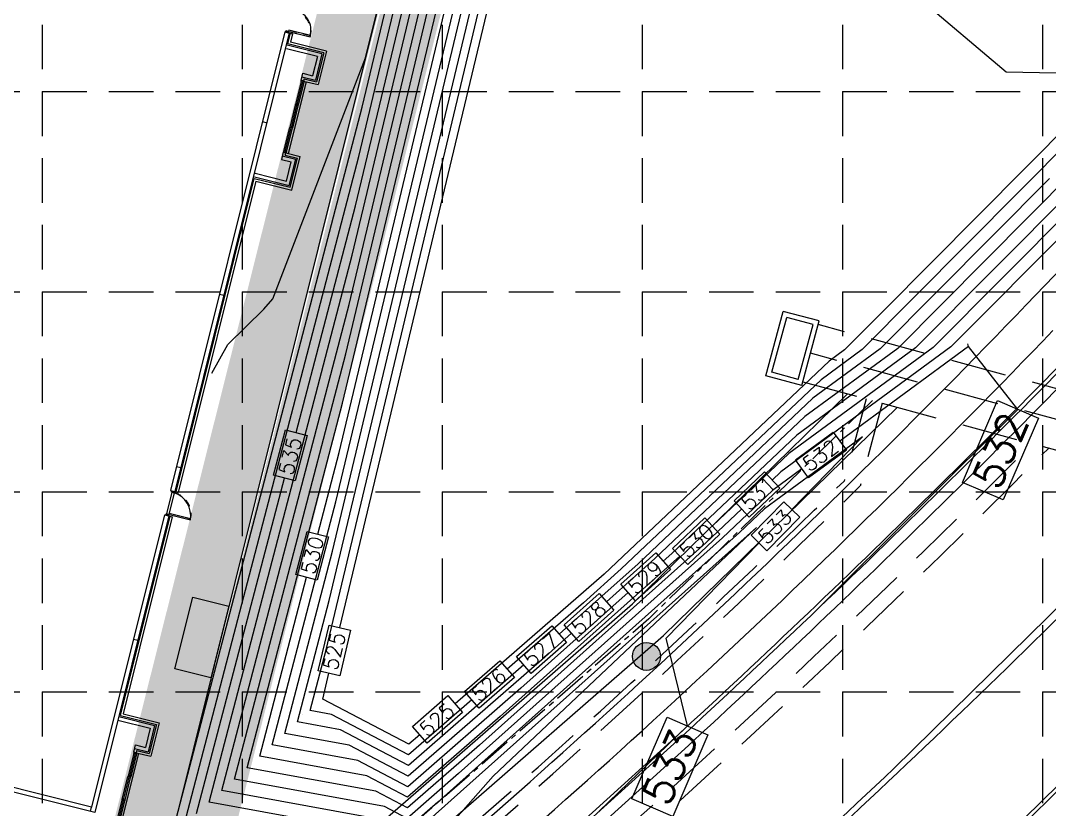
# Model space of a CAD drawing. Header units: feet. Extents: x 2597001 to 2598732, y 7017887 to 7019952.
# Drawn here: x 2597836.4 to 2597975.3, y 7018304.8 to 7018411.2 of the extents above; entities that cross this region are included whole.
import ezdxf

# ---------------------------------------------------------------- set-up
doc = ezdxf.new("R2010")
doc.units = ezdxf.units.FT
doc.header["$LTSCALE"] = 30
doc.header["$MEASUREMENT"] = 0
for name, pattern in [('18358A-BASE-GRAD$0$CENTER2', [1.125, 0.75, -0.125, 0.125, -0.125]), ('18358A-BASE-GRAD$0$HIDDEN', [0.375, 0.25, -0.125]), ('18358A-BASE-SITE$0$DOT', [0.0624, 0.0312, -0.0312]), ('HIDDEN', [0.375, 0.25, -0.125])]:
    doc.linetypes.add(name, pattern=pattern)
doc.layers.get('0').update_dxf_attribs({"linetype": 'CONTINUOUS'})
for name, color, linetype in [('18358A-BASE-GRAD$0$526', 4, 'CONTINUOUS'), ('18358A-BASE-SITE$0$JCP-A-DOOR', 1, 'CONTINUOUS'), ('18358A-BASE-SITE$0$JCP-A-DOOR-SILL', 1, 'CONTINUOUS'), ('18358A-BASE-SITE$0$JCP-A-GLAZ', 1, 'CONTINUOUS'), ('18358A-BASE-SITE$0$JCP-A-ROOF-ENTR', 1, '18358A-BASE-SITE$0$DOT'), ('18358A-BASE-SITE$0$JCP-A-WALL-FAC1', 1, 'CONTINUOUS'), ('18358A-BASE-SITE$0$JCP-A-WALL-FAC3', 1, 'CONTINUOUS'), ('18358D-SURVEY$0$S-BNDRY-SYM', 7, 'CONTINUOUS'), ('18358D-SURVEY$0$S-CURB', 6, 'CONTINUOUS'), ('EROSION BLANKET', 84, 'CONTINUOUS'), ('GRID', 254, 'HIDDEN'), ('LIMITS OF DISTURBANCE', 1, 'HIDDEN'), ('PC', 35, 'CONTINUOUS'), ('STORM', 5, 'CONTINUOUS')]:
    doc.layers.add(name, color=color, linetype=linetype)
for name, color, linetype, lineweight in [('18358A-BASE-SITE$0$A-Sidewalk', 241, 'CONTINUOUS', 20), ('18358A-BASE-SITE$0$Curb', 1, 'CONTINUOUS', 9), ('18358A-BASE-SITE$0$D-CONCRETE', 2, 'CONTINUOUS', 9)]:
    doc.layers.add(name, color=color, linetype=linetype, lineweight=lineweight)
doc.styles.add('L0.10-P', font='simplex.shx', dxfattribs={"height": 0.1})
doc.styles.add('L100', font='simplex.shx', dxfattribs={"height": 2})

# ---------------------------------------------------------------- blocks, each defined once
blk = doc.blocks.new('18358D-SURVEY$0$ir')
h = blk.add_hatch(color=256)
edge = h.paths.add_edge_path()
edge.add_arc((0, 0), 0.0377, 0, 360)
blk.add_circle((0, 0), 0.0377)

msp = doc.modelspace()

# ---------------------------------------------------------------- linework, layer by layer
at = {"layer": '18358A-BASE-GRAD$0$526'}
msp.add_line((2597874.45, 7018317.6, 526), (2597874.45, 7018317.6, 526), dxfattribs=at)
msp.add_line((2597874.45, 7018317.6, 526), (2597874.45, 7018317.6, 526), dxfattribs=at)
msp.add_line((2597874.45, 7018317.6, 526), (2597874.45, 7018317.6, 526), dxfattribs=at)
msp.add_line((2597874.45, 7018317.6, 526), (2597874.45, 7018317.6, 526), dxfattribs=at)
msp.add_line((2597874.45, 7018317.6, 526), (2597874.45, 7018317.6, 526), dxfattribs=at)
msp.add_line((2597874.45, 7018317.6, 526), (2597874.45, 7018317.6, 526), dxfattribs=at)
msp.add_line((2597874.45, 7018317.6, 526), (2597874.45, 7018317.6, 526), dxfattribs=at)
msp.add_line((2597874.45, 7018317.6, 526), (2597874.45, 7018317.6, 526), dxfattribs=at)
at = {"layer": '18358A-BASE-SITE$0$A-Sidewalk', "color": 7}
for p, q in [((2597929.43, 7018592.55), (2597856.77, 7018301.14)), ((2597972.15, 7018372.85), (2598091.52, 7018497.09)), ((2597857.24, 7018323.72), (2597859.67, 7018333.42)), ((2597859.67, 7018333.42), (2597864.52, 7018332.21)), ((2597864.52, 7018332.21), (2597862.1, 7018322.51)), ((2597863.31, 7018327.36), (2597863.31, 7018327.36)), ((2597862.1, 7018322.51), (2597857.24, 7018323.72))]:
    msp.add_line(p, q, dxfattribs=at)
for radius in [1160.02, 1165.02]:
    msp.add_arc((2597135.72, 7019176.61), radius, 309.89338, 316.14101, dxfattribs=at)
at = {"layer": '18358A-BASE-SITE$0$Curb', "color": 7, "flags": 128}
for points in [[(2597881.47, 7018276.62, 0.005494), (2597902.48, 7018294.3), (2597924.72, 7018314.44, 0.017396), (2597994.88, 7018383.6), (2597997.72, 7018386.54)], [(2597881.79, 7018276.24, 0.005496), (2597902.81, 7018293.92), (2597925.06, 7018314.07, 0.017396), (2597995.25, 7018383.25), (2597998.09, 7018386.2)]]:
    msp.add_lwpolyline(points, format="xyb", dxfattribs=at)
at = {"layer": '18358A-BASE-SITE$0$D-CONCRETE', "color": 7, "flags": 128}
msp.add_lwpolyline([(2597882.73, 7018275.07, 0.005487), (2597903.8, 7018292.8), (2597926.07, 7018312.96, 0.017396), (2597996.33, 7018382.21), (2597999.16, 7018385.16)], format="xyb", dxfattribs=at)
at = {"layer": '18358A-BASE-SITE$0$JCP-A-DOOR', "color": 7, "flags": 128}
msp.add_lwpolyline([(2597875.52, 7018409.16, 0.438392), (2597873.3, 7018412.63, 0.431046)], format="xyb", dxfattribs=at)
for points in [[(2597872.57, 7018409.72), (2597872.25, 7018409.8), (2597872.21, 7018409.64), (2597872.53, 7018409.56), (2597872.57, 7018409.72)], [(2597857.19, 7018347.64), (2597856.86, 7018347.72), (2597856.82, 7018347.56), (2597857.15, 7018347.48), (2597857.19, 7018347.64)], [(2597857.19, 7018347.64), (2597856.86, 7018347.72), (2597856.82, 7018347.56), (2597857.15, 7018347.48), (2597857.19, 7018347.64)], [(2597856.38, 7018344.41), (2597856.06, 7018344.49), (2597856.1, 7018344.65), (2597859.33, 7018343.85), (2597859.36, 7018343.99), (2597856.46, 7018344.71), (2597856.38, 7018344.41), (2597856.06, 7018344.49)]]:
    msp.add_lwpolyline(points, dxfattribs=at)
msp.add_lwpolyline([(2597875.52, 7018409.16), (2597872.62, 7018409.89), (2597872.57, 7018409.72), (2597875.48, 7018409)], close=True, dxfattribs=at)
at = {"layer": '18358A-BASE-SITE$0$JCP-A-DOOR', "color": 7}
msp.add_arc((2597856.11, 7018344.39), 3.26, 350.4651, 71.5352, dxfattribs=at)
at = {"layer": '18358A-BASE-SITE$0$JCP-A-DOOR-SILL', "color": 7}
for p, q in [((2597856.87, 7018347.74), (2597856.05, 7018344.47)), ((2597857.19, 7018347.66), (2597856.37, 7018344.39))]:
    msp.add_line(p, q, dxfattribs=at)
at = {"layer": '18358A-BASE-SITE$0$JCP-A-GLAZ', "color": 7}
for p, q in [((2597874.28, 7018402.95), (2597873.52, 7018399.92)), ((2597874.46, 7018402.9), (2597873.71, 7018399.87)), ((2597874.64, 7018402.86), (2597873.89, 7018399.83)), ((2597874.28, 7018402.95), (2597874.31, 7018403.09)), ((2597874.64, 7018402.86), (2597874.28, 7018402.95)), ((2597874.68, 7018403), (2597874.31, 7018403.09)), ((2597874.64, 7018402.86), (2597874.68, 7018403)), ((2597873.52, 7018399.92), (2597873.49, 7018399.78)), ((2597873.89, 7018399.83), (2597873.52, 7018399.92)), ((2597873.49, 7018399.78), (2597872.73, 7018396.75)), ((2597873.67, 7018399.73), (2597872.92, 7018396.7)), ((2597873.85, 7018399.69), (2597873.1, 7018396.66)), ((2597873.85, 7018399.69), (2597873.49, 7018399.78)), ((2597873.89, 7018399.83), (2597873.85, 7018399.69)), ((2597871.94, 7018393.58), (2597872.7, 7018396.61)), ((2597872.13, 7018393.53), (2597872.88, 7018396.56)), ((2597872.31, 7018393.49), (2597873.06, 7018396.52)), ((2597872.7, 7018396.61), (2597872.73, 7018396.75)), ((2597873.06, 7018396.52), (2597872.7, 7018396.61)), ((2597873.1, 7018396.66), (2597872.73, 7018396.75)), ((2597873.06, 7018396.52), (2597873.1, 7018396.66)), ((2597871.94, 7018393.58), (2597871.91, 7018393.44)), ((2597871.91, 7018393.44), (2597872.27, 7018393.35)), ((2597872.31, 7018393.49), (2597871.94, 7018393.58)), ((2597872.31, 7018393.49), (2597872.27, 7018393.35)), ((2597851.69, 7018312.34), (2597851.72, 7018312.48)), ((2597851.72, 7018312.48), (2597852.09, 7018312.39)), ((2597852.05, 7018312.24), (2597852.09, 7018312.39)), ((2597851.69, 7018312.34), (2597850.93, 7018309.31)), ((2597851.87, 7018312.29), (2597851.11, 7018309.26)), ((2597852.05, 7018312.24), (2597851.3, 7018309.22)), ((2597852.05, 7018312.24), (2597851.69, 7018312.34)), ((2597850.14, 7018306.14), (2597850.9, 7018309.16)), ((2597850.32, 7018306.09), (2597851.08, 7018309.12)), ((2597850.51, 7018306.04), (2597851.26, 7018309.07)), ((2597850.93, 7018309.31), (2597850.9, 7018309.16)), ((2597851.26, 7018309.07), (2597850.9, 7018309.16)), ((2597851.3, 7018309.22), (2597850.93, 7018309.31)), ((2597851.3, 7018309.22), (2597851.26, 7018309.07)), ((2597849.35, 7018302.96), (2597850.11, 7018305.99)), ((2597849.53, 7018302.92), (2597850.29, 7018305.95)), ((2597849.71, 7018302.87), (2597850.47, 7018305.9)), ((2597850.11, 7018305.99), (2597850.14, 7018306.14)), ((2597850.47, 7018305.9), (2597850.11, 7018305.99)), ((2597850.51, 7018306.04), (2597850.14, 7018306.14)), ((2597850.47, 7018305.9), (2597850.51, 7018306.04))]:
    msp.add_line(p, q, dxfattribs=at)
at = {"layer": '18358A-BASE-SITE$0$JCP-A-ROOF-ENTR', "color": 7}
for p, q in [((2597872.18, 7018409.67), (2597872.21, 7018409.81)), ((2597872.54, 7018409.58), (2597872.18, 7018409.67)), ((2597872.57, 7018409.72), (2597872.21, 7018409.81)), ((2597872.54, 7018409.58), (2597872.57, 7018409.72)), ((2597856.78, 7018347.57), (2597856.82, 7018347.71)), ((2597857.15, 7018347.48), (2597856.78, 7018347.57)), ((2597857.18, 7018347.62), (2597856.82, 7018347.71)), ((2597857.15, 7018347.48), (2597857.18, 7018347.62)), ((2597856.02, 7018344.52), (2597856.06, 7018344.66)), ((2597856.38, 7018344.43), (2597856.02, 7018344.52)), ((2597856.42, 7018344.57), (2597856.06, 7018344.66)), ((2597856.38, 7018344.43), (2597856.42, 7018344.57))]:
    msp.add_line(p, q, dxfattribs=at)
at = {"layer": '18358A-BASE-SITE$0$JCP-A-ROOF-ENTR', "color": 7, "flags": 128}
for points in [[(2597875.52, 7018409.14), (2597872.61, 7018409.87), (2597872.57, 7018409.72), (2597875.48, 7018409), (2597875.52, 7018409.14)], [(2597859.36, 7018343.99), (2597856.46, 7018344.71), (2597856.42, 7018344.57), (2597859.33, 7018343.85), (2597859.36, 7018343.99)]]:
    msp.add_lwpolyline(points, dxfattribs=at)
at = {"layer": '18358A-BASE-SITE$0$JCP-A-ROOF-ENTR', "color": 7}
for centre, end in [((2597872.58, 7018409.73), 76.114), ((2597856.43, 7018344.58), 76.1139)]:
    msp.add_arc(centre, 2.99, 345.8864, end, dxfattribs=at)
at = {"layer": '18358A-BASE-SITE$0$JCP-A-WALL-FAC1', "color": 7}
for p, q in [((2597872.49, 7018408.06), (2597872.85, 7018409.48)), ((2597876.48, 7018406.35), (2597872.28, 7018407.39)), ((2597877.08, 7018406.71), (2597872.4, 7018407.88)), ((2597877.32, 7018406.85), (2597872.49, 7018408.06)), ((2597877.32, 7018406.85), (2597876.34, 7018402.92)), ((2597876.48, 7018406.35), (2597875.83, 7018403.76)), ((2597877.08, 7018406.71), (2597876.2, 7018403.16)), ((2597874.27, 7018403.12), (2597874.51, 7018404.09)), ((2597874.51, 7018404.09), (2597875.83, 7018403.76)), ((2597874.6, 7018403.04), (2597874.27, 7018403.12)), ((2597874.39, 7018403.61), (2597876.2, 7018403.16)), ((2597874.68, 7018403.33), (2597874.6, 7018403.04)), ((2597874.68, 7018403.33), (2597876.34, 7018402.92)), ((2597871.85, 7018393.43), (2597871.61, 7018392.46)), ((2597871.73, 7018392.94), (2597873.54, 7018392.49)), ((2597872.19, 7018393.35), (2597871.85, 7018393.43)), ((2597872.11, 7018393.05), (2597872.19, 7018393.35)), ((2597872.11, 7018393.05), (2597873.78, 7018392.64)), ((2597871.61, 7018392.46), (2597872.93, 7018392.13)), ((2597872.29, 7018389.54), (2597872.93, 7018392.13)), ((2597872.65, 7018388.94), (2597873.54, 7018392.49)), ((2597872.8, 7018388.7), (2597873.78, 7018392.64)), ((2597868.09, 7018390.59), (2597872.29, 7018389.54)), ((2597857.42, 7018347.61), (2597867.96, 7018389.9)), ((2597867.96, 7018389.9), (2597872.8, 7018388.7)), ((2597867.97, 7018390.11), (2597872.65, 7018388.94)), ((2597849.9, 7018317.45), (2597856.6, 7018344.33)), ((2597849.55, 7018316.82), (2597853.89, 7018315.73)), ((2597849.67, 7018317.3), (2597854.5, 7018316.1)), ((2597849.9, 7018317.45), (2597854.74, 7018316.24)), ((2597853.89, 7018315.73), (2597853.25, 7018313.15)), ((2597854.5, 7018316.1), (2597853.61, 7018312.54)), ((2597854.74, 7018316.24), (2597853.76, 7018312.3)), ((2597851.68, 7018312.51), (2597851.93, 7018313.48)), ((2597852.02, 7018312.42), (2597851.68, 7018312.51)), ((2597851.8, 7018312.99), (2597853.61, 7018312.54)), ((2597851.92, 7018313.48), (2597853.25, 7018313.15)), ((2597852.09, 7018312.72), (2597852.02, 7018312.42)), ((2597852.08, 7018312.72), (2597853.76, 7018312.3))]:
    msp.add_line(p, q, dxfattribs=at)
at = {"layer": '18358A-BASE-SITE$0$JCP-A-WALL-FAC3', "color": 7}
for p, q in [((2597872.08, 7018409.68), (2597856.65, 7018347.8)), ((2597872.08, 7018409.68), (2597873.13, 7018409.41)), ((2597872.67, 7018409.53), (2597857.24, 7018347.65)), ((2597873.13, 7018409.41), (2597872.85, 7018408.28)), ((2597877.69, 7018407.07), (2597872.85, 7018408.28)), ((2597877.69, 7018407.07), (2597876.56, 7018402.55)), ((2597874.95, 7018402.95), (2597872.53, 7018393.26)), ((2597874.6, 7018403.04), (2597876.56, 7018402.55)), ((2597869.06, 7018397.56), (2597869.65, 7018397.41)), ((2597872.19, 7018393.35), (2597874.14, 7018392.86)), ((2597873.02, 7018388.33), (2597874.14, 7018392.86)), ((2597868.18, 7018389.54), (2597857.7, 7018347.54)), ((2597868.18, 7018389.54), (2597873.02, 7018388.33)), ((2597863.26, 7018374.3), (2597863.85, 7018374.15)), ((2597857.46, 7018351.03), (2597858.04, 7018350.88)), ((2597856.65, 7018347.8), (2597857.7, 7018347.54)), ((2597855.84, 7018344.53), (2597846, 7018305.09)), ((2597856.42, 7018344.38), (2597846.44, 7018304.35)), ((2597855.84, 7018344.53), (2597856.89, 7018344.26)), ((2597856.89, 7018344.26), (2597850.26, 7018317.67)), ((2597851.66, 7018327.76), (2597852.24, 7018327.62)), ((2597846.44, 7018304.35), (2597756.96, 7018326.67)), ((2597846, 7018305.09), (2597757.1, 7018327.25)), ((2597850.26, 7018317.67), (2597855.1, 7018316.46)), ((2597855.1, 7018316.46), (2597853.98, 7018311.94)), ((2597852.01, 7018312.43), (2597853.98, 7018311.94)), ((2597849.94, 7018302.65), (2597852.35, 7018312.34)), ((2597845.86, 7018304.5), (2597846, 7018305.09))]:
    msp.add_line(p, q, dxfattribs=at)
at = {"layer": '18358D-SURVEY$0$S-CURB', "color": 7, "flags": 128}
msp.add_lwpolyline([(2597943.92, 7018245.7, 0.020921), (2598019.82, 7018317.48), (2598054.87, 7018353.97), (2598090.24, 7018390.86, -0.081685), (2598095.01, 7018394.22), (2598095.27, 7018394.39, 0.093357), (2598099.71, 7018397.41), (2598107.41, 7018405.46, 0.100941), (2598110.16, 7018409.68), (2598110.23, 7018409.9, -0.099427), (2598112.81, 7018414.22), (2598124.4, 7018426.38), (2598159.63, 7018462.89), (2598195.56, 7018500.27)], format="xyb", dxfattribs=at)
at = {"layer": '18358D-SURVEY$0$S-CURB', "color": 7}
for points in [[(2597913.65, 7018273.53, 0.011674), (2597954.29, 7018310.31), (2597990.75, 7018346.15), (2598025.47, 7018381.85), (2598059.75, 7018417.6), (2598095.09, 7018454.53), (2598112.5, 7018472.65)], [(2597914.17, 7018272.92, 0.000998), (2597919.11, 7018277.21), (2597919.53, 7018277.58, 0.01931), (2597998.43, 7018352.74), (2598026.22, 7018381.56), (2598060.13, 7018416.89), (2598096.63, 7018454.99), (2598113.05, 7018472.12)], [(2597924.75, 7018260.78, 0.000999), (2597928.29, 7018263.84), (2597929.13, 7018264.51, 0.021238), (2598004.82, 7018336.38), (2598012.17, 7018344.04)], [(2598012.68, 7018343.54), (2598003.17, 7018333.64), (2597964.57, 7018295.7, -0.011908), (2597925.26, 7018260.2)]]:
    msp.add_lwpolyline(points, format="xyb", dxfattribs=at)
at = {"layer": 'EROSION BLANKET', "const_width": 8, "flags": 128}
msp.add_lwpolyline([(2597928.06, 7018601.14), (2597849.83, 7018290.03)], dxfattribs=at)
at = {"layer": 'GRID', "color": 252, "linetype": 'HIDDEN', "lineweight": 0, "ltscale": 0.8}
for p, q in [((2597839.33, 7018941.62), (2597839.33, 7017996.5)), ((2597866.33, 7018941.62), (2597866.33, 7017996.5)), ((2597893.33, 7018941.62), (2597893.33, 7017996.5)), ((2597920.33, 7018941.62), (2597920.33, 7017996.5)), ((2597947.33, 7018941.62), (2597947.33, 7017996.5)), ((2597974.33, 7018941.62), (2597974.33, 7017996.5)), ((2597029.33, 7018401.62), (2598703.33, 7018401.62)), ((2597029.33, 7018374.62), (2598703.33, 7018374.62)), ((2597029.33, 7018347.62), (2598703.33, 7018347.62)), ((2597029.33, 7018320.62), (2598703.33, 7018320.62))]:
    msp.add_line(p, q, dxfattribs=at)
at = {"layer": 'LIMITS OF DISTURBANCE', "ltscale": 4, "const_width": 8, "flags": 128}
msp.add_lwpolyline([(2597813.14, 7018291.7), (2597853.75, 7018272.39), (2597938.45, 7018608.01), (2597851.65, 7018629.15), (2597842.88, 7018633.29, 0.129469), (2597672.69, 7018674.15), (2597664.73, 7018675.69), (2597590.03, 7018693.84), (2597544.64, 7018515.12), (2597438.53, 7018464.67), (2597389.52, 7018413.38), (2597469.13, 7018378.04), (2597806.06, 7018293.63)], format="xyb", close=True, dxfattribs=at)
at = {"layer": 'PC', "color": 35, "linetype": 'Continuous'}
for p, q in [((2597882.95, 7018406.17, 538), (2597922.4, 7018564.36, 538)), ((2597882.95, 7018406.17, 538), (2597922.4, 7018564.36, 538)), ((2597878.52, 7018339.63, 528), (2597911.6, 7018478, 528)), ((2597878.52, 7018339.63, 528), (2597911.6, 7018478, 528)), ((2597878.08, 7018332.97, 527), (2597910.75, 7018469.61, 527)), ((2597878.08, 7018332.97, 527), (2597910.75, 7018469.61, 527)), ((2598052.82, 7018470.31, 526), (2597964.09, 7018380.99, 526)), ((2598052.82, 7018470.31, 526), (2597964.09, 7018380.99, 526)), ((2597879.49, 7018329.3, 525), (2597909.17, 7018453.42, 525)), ((2597879.49, 7018329.3, 525), (2597909.17, 7018453.42, 525)), ((2597881.62, 7018386.2, 535), (2597894.35, 7018439.41, 535)), ((2597881.62, 7018386.2, 535), (2597894.35, 7018439.41, 535)), ((2597882.07, 7018392.86, 536), (2597890.55, 7018428.33, 536)), ((2597882.07, 7018392.86, 536), (2597890.55, 7018428.33, 536)), ((2597997.65, 7018407.73, 529), (2597957.19, 7018367.03, 529)), ((2597997.65, 7018407.73, 529), (2597957.19, 7018367.03, 529)), ((2597982.28, 7018403.99, 524), (2597969.42, 7018404.22, 524)), ((2597982.28, 7018403.99, 524), (2597969.42, 7018404.22, 524)), ((2597856.77, 7018301.14, 537), (2597882.51, 7018399.51, 537)), ((2597856.77, 7018301.14, 537), (2597882.51, 7018399.51, 537)), ((2597858.47, 7018302.69, 536), (2597882.07, 7018392.86, 536)), ((2597858.47, 7018302.69, 536), (2597882.07, 7018392.86, 536)), ((2597964.09, 7018380.99, 526), (2597950.02, 7018366.83, 526)), ((2597964.09, 7018380.99, 526), (2597950.02, 7018366.83, 526)), ((2597861.87, 7018305.77, 534), (2597881.18, 7018379.55, 534)), ((2597861.87, 7018305.77, 534), (2597881.18, 7018379.55, 534)), ((2597869.22, 7018372.25, 538), (2597870.46, 7018373.66, 538)), ((2597869.22, 7018372.25, 538), (2597870.46, 7018373.66, 538)), ((2597957.19, 7018367.03, 529), (2597941.19, 7018355.27, 529)), ((2597957.19, 7018367.03, 529), (2597941.19, 7018355.27, 529)), ((2597952.41, 7018366.9, 527), (2597943.36, 7018360.25, 527)), ((2597952.41, 7018366.9, 527), (2597943.36, 7018360.25, 527)), ((2597950.02, 7018366.83, 526), (2597944.45, 7018362.74, 526)), ((2597950.02, 7018366.83, 526), (2597944.45, 7018362.74, 526)), ((2597945.54, 7018365.23, 525), (2597915.18, 7018336.51, 525)), ((2597945.54, 7018365.23, 525), (2597915.18, 7018336.51, 525)), ((2597944.45, 7018362.74, 526), (2597917.46, 7018337.21, 526)), ((2597944.45, 7018362.74, 526), (2597917.46, 7018337.21, 526)), ((2597872.17, 7018355.99, 535), (2597875.07, 7018355.23, 535)), ((2597872.17, 7018355.99, 535), (2597875.07, 7018355.23, 535)), ((2597940.49, 7018345.24, 533), (2597950.06, 7018355.03, 533)), ((2597940.49, 7018345.24, 533), (2597950.06, 7018355.03, 533)), ((2597876.52, 7018341.91, 530), (2597879.41, 7018352.94, 530)), ((2597876.52, 7018341.91, 530), (2597879.41, 7018352.94, 530)), ((2597947.87, 7018353.26, 532), (2597942.77, 7018349.51, 532)), ((2597947.87, 7018353.26, 532), (2597942.77, 7018349.51, 532)), ((2597932.71, 7018346.4, 531), (2597936.83, 7018350.3, 531)), ((2597932.71, 7018346.4, 531), (2597936.83, 7018350.3, 531)), ((2597936.83, 7018350.3, 531), (2597938.89, 7018348.12, 531)), ((2597936.83, 7018350.3, 531), (2597938.89, 7018348.12, 531)), ((2597860.17, 7018304.23, 535), (2597872.02, 7018349.48, 535)), ((2597860.17, 7018304.23, 535), (2597872.02, 7018349.48, 535)), ((2597870.38, 7018313.49, 529), (2597878.96, 7018346.28, 529)), ((2597870.38, 7018313.49, 529), (2597878.96, 7018346.28, 529)), ((2597934.77, 7018344.22, 531), (2597932.71, 7018346.4, 531)), ((2597934.77, 7018344.22, 531), (2597932.71, 7018346.4, 531)), ((2597939.42, 7018346.29, 533), (2597941.57, 7018344.19, 533)), ((2597939.42, 7018346.29, 533), (2597941.57, 7018344.19, 533)), ((2597928.75, 7018344.11, 530), (2597930.81, 7018341.93, 530)), ((2597928.75, 7018344.11, 530), (2597930.81, 7018341.93, 530)), ((2597873.55, 7018336.48, 530), (2597875.07, 7018342.29, 530)), ((2597873.55, 7018336.48, 530), (2597875.07, 7018342.29, 530)), ((2597933.46, 7018342.13, 533), (2597892.71, 7018305.75, 533)), ((2597933.46, 7018342.13, 533), (2597892.71, 7018305.75, 533)), ((2597900.18, 7018309.28, 534), (2597935.74, 7018342.83, 534)), ((2597900.18, 7018309.28, 534), (2597935.74, 7018342.83, 534)), ((2597937.14, 7018339.66, 533), (2597935, 7018341.76, 533)), ((2597937.14, 7018339.66, 533), (2597935, 7018341.76, 533)), ((2597931.17, 7018341.42, 532), (2597895.52, 7018309.6, 532)), ((2597931.17, 7018341.42, 532), (2597895.52, 7018309.6, 532)), ((2597928.89, 7018340.72, 531), (2597898.33, 7018313.44, 531)), ((2597928.89, 7018340.72, 531), (2597898.33, 7018313.44, 531)), ((2597923.53, 7018327.86, 533), (2597936.07, 7018340.71, 533)), ((2597923.53, 7018327.86, 533), (2597936.07, 7018340.71, 533)), ((2597872.09, 7018315.04, 528), (2597878.52, 7018339.63, 528)), ((2597872.09, 7018315.04, 528), (2597878.52, 7018339.63, 528)), ((2597926.45, 7018337.81, 530), (2597924.39, 7018339.99, 530)), ((2597926.45, 7018337.81, 530), (2597924.39, 7018339.99, 530)), ((2597919.75, 7018337.91, 527), (2597909.56, 7018328.82, 527)), ((2597919.75, 7018337.91, 527), (2597909.56, 7018328.82, 527)), ((2597922.03, 7018338.61, 528), (2597915.5, 7018332.78, 528)), ((2597922.03, 7018338.61, 528), (2597915.5, 7018332.78, 528)), ((2597876.45, 7018335.72, 530), (2597873.55, 7018336.48, 530)), ((2597876.45, 7018335.72, 530), (2597873.55, 7018336.48, 530)), ((2597915.18, 7018336.51, 525), (2597895.06, 7018319, 525)), ((2597915.18, 7018336.51, 525), (2597895.06, 7018319, 525)), ((2597917.46, 7018337.21, 526), (2597912.37, 7018332.66, 526)), ((2597917.46, 7018337.21, 526), (2597912.37, 7018332.66, 526)), ((2597873.79, 7018316.58, 527), (2597878.08, 7018332.97, 527)), ((2597873.79, 7018316.58, 527), (2597878.08, 7018332.97, 527)), ((2597876.56, 7018323.49, 525), (2597878.04, 7018329.65, 525)), ((2597876.56, 7018323.49, 525), (2597878.04, 7018329.65, 525)), ((2597880.95, 7018328.95, 525), (2597879.48, 7018322.79, 525)), ((2597880.95, 7018328.95, 525), (2597879.48, 7018322.79, 525)), ((2597901.1, 7018324.84, 526), (2597903.07, 7018322.58, 526)), ((2597901.1, 7018324.84, 526), (2597903.07, 7018322.58, 526)), ((2597903.95, 7018321.13, 529), (2597888.68, 7018307.84, 529)), ((2597903.95, 7018321.13, 529), (2597888.68, 7018307.84, 529)), ((2597888.81, 7018313.56, 525), (2597877.19, 7018319.67, 525)), ((2597888.81, 7018313.56, 525), (2597877.19, 7018319.67, 525)), ((2597898.29, 7018318.42, 526), (2597896.32, 7018320.68, 526)), ((2597898.29, 7018318.42, 526), (2597896.32, 7018320.68, 526)), ((2597878.38, 7018317.6, 526), (2597875.49, 7018318.12, 526)), ((2597878.38, 7018317.6, 526), (2597875.49, 7018318.12, 526)), ((2597879.57, 7018315.52, 527), (2597873.79, 7018316.58, 527)), ((2597879.57, 7018315.52, 527), (2597873.79, 7018316.58, 527)), ((2597888.75, 7018310.7, 527), (2597879.57, 7018315.52, 527)), ((2597888.75, 7018310.7, 527), (2597879.57, 7018315.52, 527)), ((2597890.28, 7018314.84, 525), (2597888.81, 7018313.56, 525)), ((2597890.28, 7018314.84, 525), (2597888.81, 7018313.56, 525)), ((2597881.95, 7018311.38, 529), (2597870.38, 7018313.49, 529)), ((2597881.95, 7018311.38, 529), (2597870.38, 7018313.49, 529)), ((2597888.71, 7018309.27, 528), (2597880.76, 7018313.45, 528)), ((2597888.71, 7018309.27, 528), (2597880.76, 7018313.45, 528)), ((2597888.68, 7018307.84, 529), (2597881.95, 7018311.38, 529)), ((2597888.68, 7018307.84, 529), (2597881.95, 7018311.38, 529)), ((2597885.53, 7018305.17, 532), (2597865.28, 7018308.86, 532)), ((2597885.53, 7018305.17, 532), (2597865.28, 7018308.86, 532)), ((2597890.67, 7018298.51, 534), (2597900.18, 7018309.28, 534)), ((2597890.67, 7018298.51, 534), (2597900.18, 7018309.28, 534)), ((2597886.72, 7018303.09, 533), (2597863.58, 7018307.32, 533)), ((2597886.72, 7018303.09, 533), (2597863.58, 7018307.32, 533)), ((2597887.91, 7018301.02, 534), (2597861.87, 7018305.77, 534)), ((2597887.91, 7018301.02, 534), (2597861.87, 7018305.77, 534))]:
    msp.add_line(p, q, dxfattribs=at)
at = {"layer": 'PC', "color": 35, "linetype": 'Continuous', "extrusion": (0.972589, -0.232529, 0)}
for p, q in [((2597879.41, 7018352.94, 530), (2597913.17, 7018494.14, 530)), ((2597879.41, 7018352.94, 530), (2597913.17, 7018494.14, 530)), ((2597878.96, 7018346.28, 529), (2597912.28, 7018485.62, 529)), ((2597878.96, 7018346.28, 529), (2597912.28, 7018485.62, 529)), ((2597879.85, 7018359.59, 531), (2597909.53, 7018483.74, 531)), ((2597879.85, 7018359.59, 531), (2597909.53, 7018483.74, 531)), ((2597880.29, 7018366.24, 532), (2597905.74, 7018472.66, 532)), ((2597880.29, 7018366.24, 532), (2597905.74, 7018472.66, 532)), ((2597877.64, 7018326.32, 526), (2597909.94, 7018461.45, 526)), ((2597877.64, 7018326.32, 526), (2597909.94, 7018461.45, 526)), ((2597880.74, 7018372.9, 533), (2597901.94, 7018461.58, 533)), ((2597880.74, 7018372.9, 533), (2597901.94, 7018461.58, 533)), ((2597881.18, 7018379.55, 534), (2597898.14, 7018450.5, 534)), ((2597881.18, 7018379.55, 534), (2597898.14, 7018450.5, 534)), ((2597882.51, 7018399.51, 537), (2597886.75, 7018417.25, 537)), ((2597882.51, 7018399.51, 537), (2597886.75, 7018417.25, 537)), ((2597877.19, 7018319.67, 525), (2597878.02, 7018323.14, 525)), ((2597877.19, 7018319.67, 525), (2597878.02, 7018323.14, 525))]:
    msp.add_line(p, q, dxfattribs=at)
at = {"layer": 'PC', "color": 35, "linetype": 'Continuous', "extrusion": (0.709194, -0.705013, 0)}
for p, q in [((2598020.02, 7018425.56, 531), (2597961.98, 7018367.17, 531)), ((2598020.02, 7018425.56, 531), (2597961.98, 7018367.17, 531)), ((2598005.05, 7018412.84, 530), (2597959.59, 7018367.1, 530)), ((2598005.05, 7018412.84, 530), (2597959.59, 7018367.1, 530)), ((2597986.46, 7018398.82, 528), (2597954.8, 7018366.97, 528)), ((2597986.46, 7018398.82, 528), (2597954.8, 7018366.97, 528)), ((2597975.28, 7018389.9, 527), (2597952.41, 7018366.9, 527)), ((2597975.28, 7018389.9, 527), (2597952.41, 7018366.9, 527)), ((2597952.91, 7018372.07, 525), (2597947.63, 7018366.77, 525)), ((2597952.91, 7018372.07, 525), (2597947.63, 7018366.77, 525))]:
    msp.add_line(p, q, dxfattribs=at)
at = {"layer": 'PC', "color": 35, "linetype": 'Continuous', "extrusion": (-0.647568, -0.762008, 0)}
msp.add_line((2597969.42, 7018404.22, 524), (2597948.5, 7018422, 524), dxfattribs=at)
msp.add_line((2597969.42, 7018404.22, 524), (2597948.5, 7018422, 524), dxfattribs=at)
at = {"layer": 'PC', "color": 35, "linetype": 'Continuous', "extrusion": (0.709433, -0.704773, 0)}
msp.add_line((2597998.59, 7018418.05, 525), (2597952.91, 7018372.07, 525), dxfattribs=at)
msp.add_line((2597998.59, 7018418.05, 525), (2597952.91, 7018372.07, 525), dxfattribs=at)
at = {"layer": 'PC', "color": 35, "linetype": 'Continuous', "extrusion": (0.933429, -0.358762, 0)}
msp.add_line((2597870.46, 7018373.66, 538), (2597882.95, 7018406.17, 538), dxfattribs=at)
msp.add_line((2597870.46, 7018373.66, 538), (2597882.95, 7018406.17, 538), dxfattribs=at)
at = {"layer": 'PC', "color": 35, "linetype": 'Continuous', "extrusion": (0.967424, -0.253161, 0)}
for p, q in [((2597873.62, 7018355.61, 535), (2597881.62, 7018386.2, 535)), ((2597873.62, 7018355.61, 535), (2597881.62, 7018386.2, 535)), ((2597863.58, 7018307.32, 533), (2597880.74, 7018372.9, 533)), ((2597863.58, 7018307.32, 533), (2597880.74, 7018372.9, 533)), ((2597865.28, 7018308.86, 532), (2597880.29, 7018366.24, 532)), ((2597865.28, 7018308.86, 532), (2597880.29, 7018366.24, 532)), ((2597866.98, 7018310.4, 531), (2597879.85, 7018359.59, 531)), ((2597866.98, 7018310.4, 531), (2597879.85, 7018359.59, 531)), ((2597870.56, 7018349.86, 535), (2597872.17, 7018355.99, 535)), ((2597870.56, 7018349.86, 535), (2597872.17, 7018355.99, 535)), ((2597875.07, 7018355.23, 535), (2597873.47, 7018349.1, 535)), ((2597875.07, 7018355.23, 535), (2597873.47, 7018349.1, 535)), ((2597877.97, 7018341.53, 530), (2597876.45, 7018335.72, 530)), ((2597877.97, 7018341.53, 530), (2597876.45, 7018335.72, 530)), ((2597868.68, 7018311.95, 530), (2597875, 7018336.1, 530)), ((2597868.68, 7018311.95, 530), (2597875, 7018336.1, 530)), ((2597875.49, 7018318.12, 526), (2597877.64, 7018326.32, 526)), ((2597875.49, 7018318.12, 526), (2597877.64, 7018326.32, 526))]:
    msp.add_line(p, q, dxfattribs=at)
at = {"layer": 'PC', "color": 35, "linetype": 'Continuous', "extrusion": (0.703174, -0.711018, 0)}
msp.add_line((2597864.39, 7018367.48, 538), (2597869.22, 7018372.25, 538), dxfattribs=at)
msp.add_line((2597864.39, 7018367.48, 538), (2597869.22, 7018372.25, 538), dxfattribs=at)
at = {"layer": 'PC', "color": 35, "linetype": 'Continuous', "extrusion": (0.871264, -0.490815, 0)}
msp.add_line((2597862.23, 7018363.63, 538), (2597864.39, 7018367.48, 538), dxfattribs=at)
msp.add_line((2597862.23, 7018363.63, 538), (2597864.39, 7018367.48, 538), dxfattribs=at)
at = {"layer": 'PC', "color": 35, "linetype": 'Continuous', "extrusion": (0.592035, -0.805912, 0)}
for p, q in [((2597961.98, 7018367.17, 531), (2597939.01, 7018350.3, 531)), ((2597961.98, 7018367.17, 531), (2597939.01, 7018350.3, 531)), ((2597959.59, 7018367.1, 530), (2597940.1, 7018352.79, 530)), ((2597959.59, 7018367.1, 530), (2597940.1, 7018352.79, 530)), ((2597954.8, 7018366.97, 528), (2597942.27, 7018357.76, 528)), ((2597954.8, 7018366.97, 528), (2597942.27, 7018357.76, 528)), ((2597964.37, 7018367.24, 532), (2597946.99, 7018354.47, 532)), ((2597964.37, 7018367.24, 532), (2597946.99, 7018354.47, 532)), ((2597940.99, 7018351.93, 532), (2597946.1, 7018355.68, 532)), ((2597940.99, 7018351.93, 532), (2597946.1, 7018355.68, 532)), ((2597950.06, 7018355.03, 533), (2597936.83, 7018345.32, 533)), ((2597950.06, 7018355.03, 533), (2597936.83, 7018345.32, 533))]:
    msp.add_line(p, q, dxfattribs=at)
at = {"layer": 'PC', "color": 35, "linetype": 'Continuous', "extrusion": (-0.592035, 0.805912, 0)}
for p, q in [((2597947.63, 7018366.77, 525), (2597945.54, 7018365.23, 525)), ((2597947.63, 7018366.77, 525), (2597945.54, 7018365.23, 525)), ((2597941.88, 7018350.72, 532), (2597937.92, 7018347.81, 532)), ((2597941.88, 7018350.72, 532), (2597937.92, 7018347.81, 532))]:
    msp.add_line(p, q, dxfattribs=at)
at = {"layer": 'PC', "color": 35}
for p, q in [((2597964.37, 7018367.24), (2597964.26, 7018367.58)), ((2597971.03, 7018358.74), (2597964.37, 7018367.24)), ((2597963.54, 7018348.9), (2597968.28, 7018359.92)), ((2597968.28, 7018359.92), (2597973.79, 7018357.55)), ((2597944.11, 7018331.91), (2597971.03, 7018358.74)), ((2597973.79, 7018357.55), (2597969.05, 7018346.53)), ((2597969.05, 7018346.53), (2597963.54, 7018348.9)), ((2597926.43, 7018316.04, 533), (2597923.53, 7018327.86, 533)), ((2597918.93, 7018306.2, 533), (2597923.67, 7018317.23, 533)), ((2597923.67, 7018317.23, 533), (2597929.19, 7018314.86, 533)), ((2597914.47, 7018304.48, 533), (2597926.43, 7018316.04, 533)), ((2597929.19, 7018314.86, 533), (2597924.45, 7018303.83, 533)), ((2597924.45, 7018303.83, 533), (2597918.93, 7018306.2, 533))]:
    msp.add_line(p, q, dxfattribs=at)
at = {"layer": 'PC', "color": 35, "linetype": 'Continuous', "extrusion": (0.68724, -0.726431, 0)}
for p, q in [((2597943.36, 7018360.25, 527), (2597919.75, 7018337.91, 527)), ((2597943.36, 7018360.25, 527), (2597919.75, 7018337.91, 527)), ((2597942.27, 7018357.76, 528), (2597922.03, 7018338.61, 528)), ((2597942.27, 7018357.76, 528), (2597922.03, 7018338.61, 528)), ((2597941.19, 7018355.27, 529), (2597924.32, 7018339.32, 529)), ((2597941.19, 7018355.27, 529), (2597924.32, 7018339.32, 529)), ((2597939.01, 7018350.3, 531), (2597937.86, 7018349.21, 531)), ((2597939.01, 7018350.3, 531), (2597937.86, 7018349.21, 531)), ((2597937.92, 7018347.81, 532), (2597931.17, 7018341.42, 532)), ((2597937.92, 7018347.81, 532), (2597931.17, 7018341.42, 532)), ((2597938.89, 7018348.12, 531), (2597934.77, 7018344.22, 531)), ((2597938.89, 7018348.12, 531), (2597934.77, 7018344.22, 531)), ((2597936.83, 7018345.32, 533), (2597933.46, 7018342.13, 533)), ((2597936.83, 7018345.32, 533), (2597933.46, 7018342.13, 533)), ((2597930.81, 7018341.93, 530), (2597926.45, 7018337.81, 530)), ((2597930.81, 7018341.93, 530), (2597926.45, 7018337.81, 530))]:
    msp.add_line(p, q, dxfattribs=at)
at = {"layer": 'PC', "color": 35, "linetype": 'Continuous', "extrusion": (0.805912, 0.592035, 0)}
for p, q in [((2597946.1, 7018355.68, 532), (2597947.87, 7018353.26, 532)), ((2597946.1, 7018355.68, 532), (2597947.87, 7018353.26, 532)), ((2597942.77, 7018349.51, 532), (2597940.99, 7018351.93, 532)), ((2597942.77, 7018349.51, 532), (2597940.99, 7018351.93, 532))]:
    msp.add_line(p, q, dxfattribs=at)
at = {"layer": 'PC', "color": 35, "linetype": 'Continuous', "extrusion": (-0.68724, 0.726431, 0)}
for p, q in [((2597940.1, 7018352.79, 530), (2597929.78, 7018343.02, 530)), ((2597940.1, 7018352.79, 530), (2597929.78, 7018343.02, 530)), ((2597933.74, 7018345.31, 531), (2597928.89, 7018340.72, 531)), ((2597933.74, 7018345.31, 531), (2597928.89, 7018340.72, 531)), ((2597924.39, 7018339.99, 530), (2597928.75, 7018344.11, 530)), ((2597924.39, 7018339.99, 530), (2597928.75, 7018344.11, 530))]:
    msp.add_line(p, q, dxfattribs=at)
at = {"layer": 'PC', "color": 35, "linetype": 'Continuous', "extrusion": (-0.253161, -0.967424, 0)}
for p, q in [((2597873.47, 7018349.1, 535), (2597870.56, 7018349.86, 535)), ((2597873.47, 7018349.1, 535), (2597870.56, 7018349.86, 535)), ((2597875.07, 7018342.29, 530), (2597877.97, 7018341.53, 530)), ((2597875.07, 7018342.29, 530), (2597877.97, 7018341.53, 530))]:
    msp.add_line(p, q, dxfattribs=at)
at = {"layer": 'PC', "color": 35, "linetype": 'Continuous', "extrusion": (0.715479, -0.698635, 0)}
for p, q in [((2597935, 7018341.76, 533), (2597939.42, 7018346.29, 533)), ((2597935, 7018341.76, 533), (2597939.42, 7018346.29, 533)), ((2597941.57, 7018344.19, 533), (2597937.14, 7018339.66, 533)), ((2597941.57, 7018344.19, 533), (2597937.14, 7018339.66, 533))]:
    msp.add_line(p, q, dxfattribs=at)
at = {"layer": 'PC', "color": 35, "linetype": 'Continuous', "extrusion": (0.665971, -0.745978, 0)}
for p, q in [((2597935.74, 7018342.83, 534), (2597889.91, 7018301.91, 534)), ((2597935.74, 7018342.83, 534), (2597889.91, 7018301.91, 534)), ((2597925.38, 7018338.93, 530), (2597901.14, 7018317.29, 530)), ((2597925.38, 7018338.93, 530), (2597901.14, 7018317.29, 530)), ((2597917.41, 7018335.16, 529), (2597922.14, 7018339.38, 529)), ((2597917.41, 7018335.16, 529), (2597922.14, 7018339.38, 529)), ((2597924.13, 7018337.14, 529), (2597919.41, 7018332.92, 529)), ((2597924.13, 7018337.14, 529), (2597919.41, 7018332.92, 529)), ((2597918.41, 7018334.04, 529), (2597903.95, 7018321.13, 529)), ((2597918.41, 7018334.04, 529), (2597903.95, 7018321.13, 529)), ((2597909.78, 7018329.69, 528), (2597914.5, 7018333.9, 528)), ((2597909.78, 7018329.69, 528), (2597914.5, 7018333.9, 528)), ((2597916.5, 7018331.67, 528), (2597911.78, 7018327.45, 528)), ((2597916.5, 7018331.67, 528), (2597911.78, 7018327.45, 528))]:
    msp.add_line(p, q, dxfattribs=at)
at = {"layer": 'PC', "color": 35, "linetype": 'Continuous', "extrusion": (0.745978, 0.665971, 0)}
for p, q in [((2597922.14, 7018339.38, 529), (2597924.13, 7018337.14, 529)), ((2597922.14, 7018339.38, 529), (2597924.13, 7018337.14, 529)), ((2597919.41, 7018332.92, 529), (2597917.41, 7018335.16, 529)), ((2597919.41, 7018332.92, 529), (2597917.41, 7018335.16, 529)), ((2597914.5, 7018333.9, 528), (2597916.5, 7018331.67, 528)), ((2597914.5, 7018333.9, 528), (2597916.5, 7018331.67, 528)), ((2597911.78, 7018327.45, 528), (2597909.78, 7018329.69, 528)), ((2597911.78, 7018327.45, 528), (2597909.78, 7018329.69, 528))]:
    msp.add_line(p, q, dxfattribs=at)
at = {"layer": 'PC', "color": 35, "linetype": 'Continuous', "extrusion": (-0.665971, 0.745978, 0)}
for p, q in [((2597924.32, 7018339.32, 529), (2597923.14, 7018338.26, 529)), ((2597924.32, 7018339.32, 529), (2597923.14, 7018338.26, 529)), ((2597910.78, 7018328.57, 528), (2597906.75, 7018324.97, 528)), ((2597910.78, 7018328.57, 528), (2597906.75, 7018324.97, 528))]:
    msp.add_line(p, q, dxfattribs=at)
at = {"layer": 'PC', "color": 35, "linetype": 'Continuous', "extrusion": (0.656542, -0.754289, 0)}
for p, q in [((2597912.37, 7018332.66, 526), (2597902.08, 7018323.71, 526)), ((2597912.37, 7018332.66, 526), (2597902.08, 7018323.71, 526)), ((2597903.35, 7018325.4, 527), (2597908.12, 7018329.55, 527)), ((2597903.35, 7018325.4, 527), (2597908.12, 7018329.55, 527)), ((2597910.09, 7018327.29, 527), (2597905.32, 7018323.13, 527)), ((2597910.09, 7018327.29, 527), (2597905.32, 7018323.13, 527)), ((2597906.75, 7018324.97, 528), (2597888.71, 7018309.27, 528)), ((2597906.75, 7018324.97, 528), (2597888.71, 7018309.27, 528)), ((2597904.33, 7018324.27, 527), (2597888.75, 7018310.7, 527)), ((2597904.33, 7018324.27, 527), (2597888.75, 7018310.7, 527)), ((2597896.32, 7018320.68, 526), (2597901.1, 7018324.84, 526)), ((2597896.32, 7018320.68, 526), (2597901.1, 7018324.84, 526)), ((2597903.07, 7018322.58, 526), (2597898.29, 7018318.42, 526)), ((2597903.07, 7018322.58, 526), (2597898.29, 7018318.42, 526)), ((2597889.3, 7018315.97, 525), (2597894.08, 7018320.13, 525)), ((2597889.3, 7018315.97, 525), (2597894.08, 7018320.13, 525)), ((2597901.14, 7018317.29, 530), (2597888.65, 7018306.42, 530)), ((2597901.14, 7018317.29, 530), (2597888.65, 7018306.42, 530)), ((2597896.04, 7018317.86, 525), (2597891.27, 7018313.71, 525)), ((2597896.04, 7018317.86, 525), (2597891.27, 7018313.71, 525)), ((2597895.52, 7018309.6, 532), (2597888.58, 7018303.56, 532)), ((2597895.52, 7018309.6, 532), (2597888.58, 7018303.56, 532))]:
    msp.add_line(p, q, dxfattribs=at)
at = {"layer": 'PC', "color": 35, "linetype": 'Continuous', "extrusion": (-0.232529, -0.972589, 0)}
for p, q in [((2597878.04, 7018329.65, 525), (2597880.95, 7018328.95, 525)), ((2597878.04, 7018329.65, 525), (2597880.95, 7018328.95, 525)), ((2597879.48, 7018322.79, 525), (2597876.56, 7018323.49, 525)), ((2597879.48, 7018322.79, 525), (2597876.56, 7018323.49, 525))]:
    msp.add_line(p, q, dxfattribs=at)
at = {"layer": 'PC', "color": 35, "linetype": 'Continuous', "extrusion": (0.754289, 0.656542, 0)}
for p, q in [((2597908.12, 7018329.55, 527), (2597910.09, 7018327.29, 527)), ((2597908.12, 7018329.55, 527), (2597910.09, 7018327.29, 527)), ((2597905.32, 7018323.13, 527), (2597903.35, 7018325.4, 527)), ((2597905.32, 7018323.13, 527), (2597903.35, 7018325.4, 527)), ((2597894.08, 7018320.13, 525), (2597896.04, 7018317.86, 525)), ((2597894.08, 7018320.13, 525), (2597896.04, 7018317.86, 525)), ((2597891.27, 7018313.71, 525), (2597889.3, 7018315.97, 525)), ((2597891.27, 7018313.71, 525), (2597889.3, 7018315.97, 525))]:
    msp.add_line(p, q, dxfattribs=at)
at = {"layer": 'PC', "color": 35, "linetype": 'Continuous', "extrusion": (-0.656542, 0.754289, 0)}
for p, q in [((2597909.56, 7018328.82, 527), (2597909.11, 7018328.42, 527)), ((2597909.56, 7018328.82, 527), (2597909.11, 7018328.42, 527)), ((2597897.31, 7018319.55, 526), (2597888.78, 7018312.13, 526)), ((2597897.31, 7018319.55, 526), (2597888.78, 7018312.13, 526)), ((2597898.33, 7018313.44, 531), (2597888.62, 7018304.99, 531)), ((2597898.33, 7018313.44, 531), (2597888.62, 7018304.99, 531)), ((2597892.71, 7018305.75, 533), (2597888.55, 7018302.13, 533)), ((2597892.71, 7018305.75, 533), (2597888.55, 7018302.13, 533))]:
    msp.add_line(p, q, dxfattribs=at)
at = {"layer": 'PC', "color": 35, "linetype": 'Continuous', "extrusion": (-0.465332, -0.885136, 0)}
for p, q in [((2597888.78, 7018312.13, 526), (2597878.38, 7018317.6, 526)), ((2597888.78, 7018312.13, 526), (2597878.38, 7018317.6, 526)), ((2597888.65, 7018306.42, 530), (2597883.14, 7018309.31, 530)), ((2597888.65, 7018306.42, 530), (2597883.14, 7018309.31, 530))]:
    msp.add_line(p, q, dxfattribs=at)
at = {"layer": 'PC', "color": 35, "linetype": 'Continuous', "extrusion": (-0.17953, -0.983752, 0)}
for p, q in [((2597880.76, 7018313.45, 528), (2597872.09, 7018315.04, 528)), ((2597880.76, 7018313.45, 528), (2597872.09, 7018315.04, 528)), ((2597883.14, 7018309.31, 530), (2597868.68, 7018311.95, 530)), ((2597883.14, 7018309.31, 530), (2597868.68, 7018311.95, 530)), ((2597884.34, 7018307.24, 531), (2597866.98, 7018310.4, 531)), ((2597884.34, 7018307.24, 531), (2597866.98, 7018310.4, 531))]:
    msp.add_line(p, q, dxfattribs=at)
at = {"layer": 'PC', "color": 35, "linetype": 'Continuous', "extrusion": (0.465332, 0.885136, 0)}
for p, q in [((2597888.62, 7018304.99, 531), (2597884.34, 7018307.24, 531)), ((2597888.62, 7018304.99, 531), (2597884.34, 7018307.24, 531)), ((2597888.58, 7018303.56, 532), (2597885.53, 7018305.17, 532)), ((2597888.58, 7018303.56, 532), (2597885.53, 7018305.17, 532))]:
    msp.add_line(p, q, dxfattribs=at)
at = {"layer": 'STORM', "color": 170}
for p, q in [((2597937.02, 7018363.27), (2597939.35, 7018371.96)), ((2597937.02, 7018363.27), (2597939.35, 7018371.96)), ((2597937.83, 7018363.74), (2597939.82, 7018371.15)), ((2597937.83, 7018363.74), (2597939.82, 7018371.15)), ((2597944.18, 7018370.67), (2597939.35, 7018371.96)), ((2597944.18, 7018370.67), (2597939.35, 7018371.96)), ((2597943.37, 7018370.2), (2597939.82, 7018371.15)), ((2597943.37, 7018370.2), (2597939.82, 7018371.15)), ((2597941.38, 7018362.78), (2597943.37, 7018370.2)), ((2597941.38, 7018362.78), (2597943.37, 7018370.2)), ((2597941.85, 7018361.97), (2597944.18, 7018370.67)), ((2597941.85, 7018361.97), (2597944.18, 7018370.67)), ((2597941.85, 7018361.97), (2597937.02, 7018363.27)), ((2597941.85, 7018361.97), (2597937.02, 7018363.27)), ((2597941.38, 7018362.78), (2597937.83, 7018363.74)), ((2597941.38, 7018362.78), (2597937.83, 7018363.74)), ((2597918.99, 7018332.52, 533), (2597948.03, 7018360.83, 153.02)), ((2597918.99, 7018332.52, 533), (2597948.03, 7018360.83, 153.02)), ((2597923.18, 7018328.22, 533), (2597954.76, 7018359.02, 119.67)), ((2597923.18, 7018328.22, 533), (2597954.76, 7018359.02, 119.67)), ((2597863.46, 7018284.2), (2597918.99, 7018332.52, 533)), ((2597863.46, 7018284.2), (2597918.99, 7018332.52, 533)), ((2597867.4, 7018279.67), (2597923.2, 7018328.24, 533)), ((2597867.4, 7018279.67), (2597923.2, 7018328.24, 533))]:
    msp.add_line(p, q, dxfattribs=at)
at = {"layer": 'STORM', "color": 170, "linetype": '18358A-BASE-GRAD$0$HIDDEN'}
for p, q in [((2598056.27, 7018340.01), (2597944.05, 7018370.18)), ((2598056.27, 7018340.01), (2597944.05, 7018370.18)), ((2598055.24, 7018336.14), (2597943.01, 7018366.32)), ((2598055.24, 7018336.14), (2597943.01, 7018366.32)), ((2597941.98, 7018362.46), (2597950.55, 7018360.15)), ((2597941.98, 7018362.46), (2597950.55, 7018360.15)), ((2597950.55, 7018360.15), (2597947.57, 7018349.07)), ((2597950.55, 7018360.15), (2597947.57, 7018349.07)), ((2597952.72, 7018359.57), (2597949.71, 7018348.37)), ((2597952.72, 7018359.57), (2597949.71, 7018348.37)), ((2597952.72, 7018359.57), (2598049.97, 7018333.42)), ((2597952.72, 7018359.57), (2598049.97, 7018333.42))]:
    msp.add_line(p, q, dxfattribs=at)
at = {"layer": 'STORM', "linetype": '18358A-BASE-GRAD$0$CENTER2', "ltscale": 0.2, "flags": 128}
msp.add_lwpolyline([(2597951.39, 7018359.92), (2597921.23, 7018330.5), (2597865.43, 7018281.93), (2597812.09, 7018241.01), (2597778.95, 7018244.11)], dxfattribs=at)
msp.add_lwpolyline([(2597951.39, 7018359.92), (2597921.23, 7018330.5), (2597865.43, 7018281.93), (2597812.09, 7018241.01), (2597778.95, 7018244.11)], dxfattribs=at)
at = {"layer": 'STORM', "color": 170, "linetype": '18358A-BASE-GRAD$0$HIDDEN'}
for centre, radius, start, end in [((2597094.87, 7019225.1), 1236.79, 294.93224, 315.23333), ((2597094.87, 7019225.1), 1236.79, 294.93224, 315.23333), ((2597094.87, 7019225.1), 1238.79, 294.93224, 315.28612), ((2597094.87, 7019225.1), 1238.79, 294.93224, 315.28612), ((2597133.75, 7019178.63), 1162.09, 296.63259, 314.45147), ((2597133.75, 7019178.63), 1162.09, 296.63259, 314.45147), ((2597133.75, 7019178.63), 1164.09, 296.63259, 314.50259), ((2597133.75, 7019178.63), 1164.09, 296.63259, 314.50259)]:
    msp.add_arc(centre, radius, start, end, dxfattribs=at)

# ---------------------------------------------------------------- block references
at = {"layer": '18358D-SURVEY$0$S-BNDRY-SYM', "xscale": 50, "yscale": 50}
msp.add_blockref('18358D-SURVEY$0$ir', (2597920.89, 7018325.42), dxfattribs=at)

# ---------------------------------------------------------------- texts
at = {"layer": 'PC', "color": 35}
for s, height, rotation, style, p in [('532', 4, 66.7337, 'L100', (2597968.47, 7018347.71)), ('535', 2, 75.3353, 'L0.10-P', (2597873.11, 7018349.71, 535)), ('535', 2, 75.3353, 'L0.10-P', (2597873.11, 7018349.71, 535)), ('532', 2, 36.3016, 'L0.10-P', (2597942.88, 7018350.21, 532)), ('532', 2, 36.3016, 'L0.10-P', (2597942.88, 7018350.21, 532)), ('531', 2, 43.412, 'L0.10-P', (2597934.79, 7018344.93, 531)), ('531', 2, 43.412, 'L0.10-P', (2597934.79, 7018344.93, 531)), ('533', 2, 45.6824, 'L0.10-P', (2597937.13, 7018340.37, 533)), ('533', 2, 45.6824, 'L0.10-P', (2597937.13, 7018340.37, 533)), ('530', 2, 43.412, 'L0.10-P', (2597926.47, 7018338.51, 530)), ('530', 2, 43.412, 'L0.10-P', (2597926.47, 7018338.51, 530)), ('530', 2, 75.3353, 'L0.10-P', (2597876.1, 7018336.33, 530)), ('530', 2, 75.3353, 'L0.10-P', (2597876.1, 7018336.33, 530)), ('529', 2, 41.7568, 'L0.10-P', (2597919.45, 7018333.63, 529)), ('529', 2, 41.7568, 'L0.10-P', (2597919.45, 7018333.63, 529)), ('528', 2, 41.7568, 'L0.10-P', (2597911.82, 7018328.15, 528)), ('528', 2, 41.7568, 'L0.10-P', (2597911.82, 7018328.15, 528)), ('525', 2, 76.554, 'L0.10-P', (2597879.11, 7018323.39, 525)), ('525', 2, 76.554, 'L0.10-P', (2597879.11, 7018323.39, 525)), ('527', 2, 41.0367, 'L0.10-P', (2597905.37, 7018323.84, 527)), ('527', 2, 41.0367, 'L0.10-P', (2597905.37, 7018323.84, 527)), ('526', 2, 41.0367, 'L0.10-P', (2597898.34, 7018319.13, 526)), ('526', 2, 41.0367, 'L0.10-P', (2597898.34, 7018319.13, 526)), ('525', 2, 41.0367, 'L0.10-P', (2597891.32, 7018314.41, 525)), ('525', 2, 41.0367, 'L0.10-P', (2597891.32, 7018314.41, 525)), ('533', 4, 66.7337, 'L100', (2597923.87, 7018305.02, 533))]:
    msp.add_text(s, height=height, rotation=rotation, dxfattribs=dict(at, style=style)).set_placement(p)

doc.saveas('drawing.dxf')
